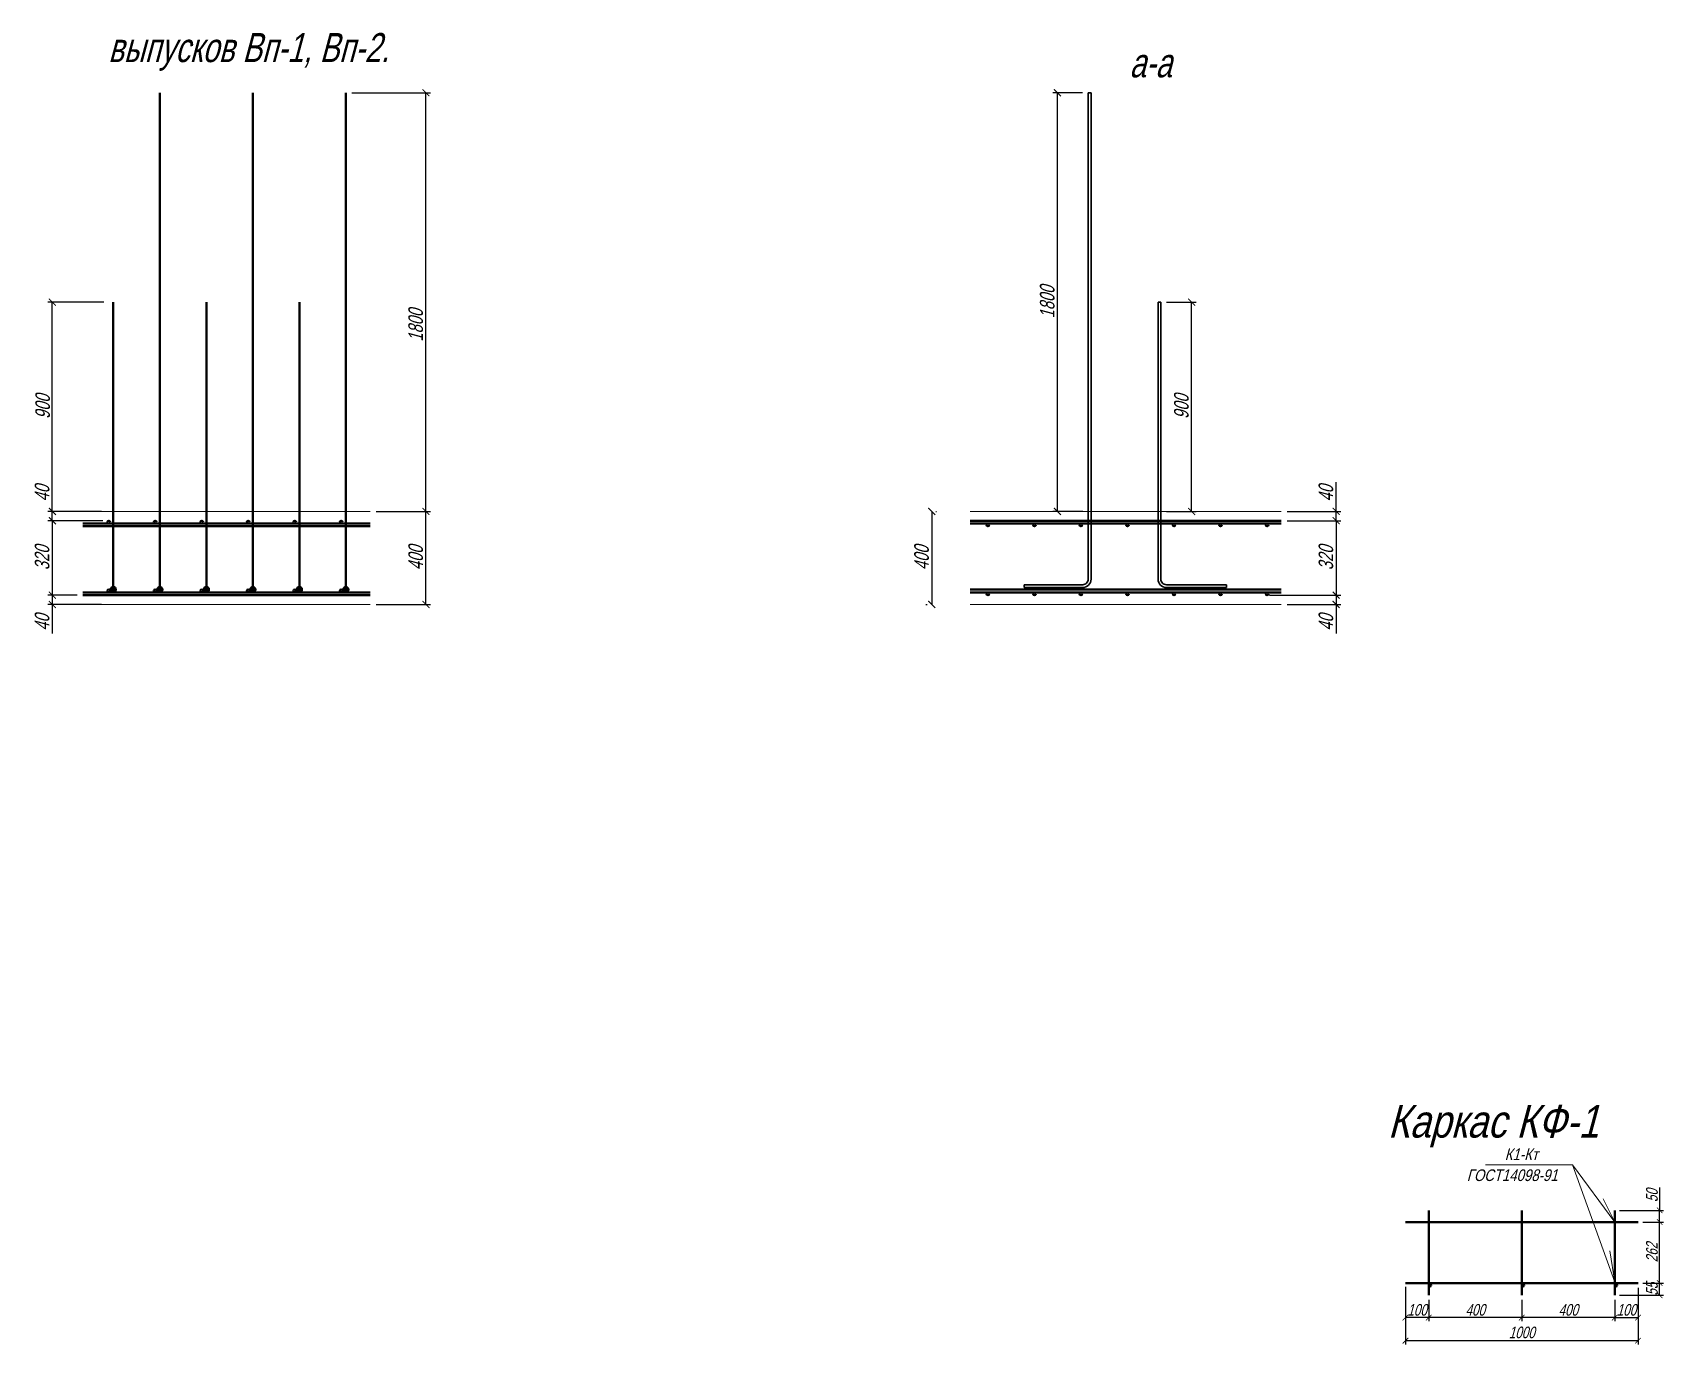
# Model space of a CAD drawing. Header units: millimetres. Extents: x 5929542 to 6152618, y 10240044 to 10382466.
# Drawn here: x 6055559 to 6062570, y 10247985 to 10253624 of the extents above; entities that cross this region are included whole.
import ezdxf
from ezdxf.enums import TextEntityAlignment as Align

# ---------------------------------------------------------------- set-up
doc = ezdxf.new("R2010")
doc.units = ezdxf.units.MM
doc.header["$PDMODE"] = 35
doc.layers.get('Defpoints').update_dxf_attribs({"color": 253})
for name, color, linetype, lineweight in [('арматура', 7, 'Continuous', 40), ('Основная', 7, 'Continuous', 30), ('Построения', 7, 'Continuous', 13), ('Размеры', 172, 'Continuous', 13), ('Текст', 134, 'Continuous', 13), ('Штриховка', 253, 'Continuous', 13)]:
    doc.layers.add(name, color=color, linetype=linetype, lineweight=lineweight)
doc.styles.add('1к1', font='mipgost.shx', dxfattribs={"width": 0.75, "oblique": 15})
doc.styles.add('GOST 2.304', font='mipgost.ttf', dxfattribs={"width": 0.75, "oblique": 15})
doc.dimstyles.new('1k100', dxfattribs={"dimscale": 100, "dimtxt": 2.5, "dimasz": 1.2, "dimexe": 0.8, "dimexo": 1, "dimgap": 0.4, "dimtad": 1, "dimdec": 0, "dimtxsty": 'GOST 2.304', "dimblk": 'ARCHTICK', "dimcen": 2.5, "dimadec": 0, "dimazin": 0, "dimtfac": 1, "dimtdec": 0, "dimtmove": 0, "dimatfit": 3, "dimfxl": 1.25, "dimarcsym": 0})
doc.dimstyles.new('1k20', dxfattribs={"dimscale": 20, "dimtxt": 2.5, "dimasz": 1.2, "dimexe": 0.8, "dimexo": 1, "dimgap": 0.5, "dimtad": 1, "dimdec": 0, "dimtxsty": '1к1', "dimblk": 'ARCHTICK', "dimblk1": 'OBLIQUE', "dimblk2": 'ARCHTICK', "dimcen": 2.5, "dimadec": 0, "dimazin": 0, "dimtfac": 1, "dimtdec": 0, "dimtmove": 0, "dimatfit": 3, "dimfxl": 1.25, "dimarcsym": 0})

# ---------------------------------------------------------------- blocks, each defined once
blk = doc.blocks.new('_ArchTick')
at = {"color": 0, "linetype": 'ByBlock', "const_width": 0.15}
blk.add_lwpolyline([(-0.5, -0.5), (0.5, 0.5)], dxfattribs=at)
blk = doc.blocks.new('*D597')
at = {"layer": 'Defpoints', "color": 0, "transparency": 16777216}
for p in [(6057010.2, 10251565.8), (6057249.5, 10251565.8), (6057010.2, 10251165.8)]:
    blk.add_point(p, dxfattribs=at)
at = {"layer": 'Размеры', "color": 0, "lineweight": -2, "transparency": 16777216}
for p, q in [((6057035.2, 10251565.8), (6057269.5, 10251565.8)), ((6057249.5, 10251165.8), (6057249.5, 10251565.8)), ((6057035.2, 10251165.8), (6057269.5, 10251165.8))]:
    blk.add_line(p, q, dxfattribs=at)
at = {"layer": 'Размеры', "color": 0, "lineweight": -2, "transparency": 16777216, "xscale": 30, "yscale": 30, "zscale": 30}
for p, rotation in [((6057249.5, 10251565.8), 90), ((6057249.5, 10251165.8), 270)]:
    blk.add_blockref('_ArchTick', p, dxfattribs=dict(at, rotation=rotation))
at = {"layer": 'Размеры', "color": 0, "transparency": 16777216, "insert": (6057205.8, 10251365.8), "char_height": 62.5, "attachment_point": 5, "rotation": 90, "style": '1к1'}
blk.add_mtext('400', dxfattribs=at)
blk = doc.blocks.new('*D598')
at = {"layer": 'Defpoints', "color": 0, "transparency": 16777216}
for p in [(6056905.5, 10253365.8), (6057249.5, 10253365.8), (6057010.2, 10251565.8)]:
    blk.add_point(p, dxfattribs=at)
at = {"layer": 'Размеры', "color": 0, "lineweight": -2, "transparency": 16777216}
for p, q in [((6056930.5, 10253365.8), (6057269.5, 10253365.8)), ((6057249.5, 10251565.8), (6057249.5, 10253365.8)), ((6057035.2, 10251565.8), (6057269.5, 10251565.8))]:
    blk.add_line(p, q, dxfattribs=at)
at = {"layer": 'Размеры', "color": 0, "lineweight": -2, "transparency": 16777216, "xscale": 30, "yscale": 30, "zscale": 30}
for p, rotation in [((6057249.5, 10253365.8), 90), ((6057249.5, 10251565.8), 270)]:
    blk.add_blockref('_ArchTick', p, dxfattribs=dict(at, rotation=rotation))
at = {"layer": 'Размеры', "color": 0, "transparency": 16777216, "insert": (6057205.8, 10252365.8), "char_height": 62.5, "attachment_point": 5, "rotation": 90, "style": '1к1'}
blk.add_mtext('1800', dxfattribs=at)
blk = doc.blocks.new('*D599')
at = {"layer": 'Defpoints', "color": 0, "ltscale": 20, "transparency": 16777216}
for p in [(6055643.3, 10252465.5), (6055889.7, 10252465.5), (6055774.9, 10251565.8)]:
    blk.add_point(p, dxfattribs=at)
at = {"layer": 'Размеры', "color": 0, "lineweight": -2, "ltscale": 20, "transparency": 16777216}
for p, q in [((6055864.7, 10252465.5), (6055623.3, 10252465.5)), ((6055643.3, 10251565.8), (6055643.3, 10252465.5)), ((6055749.9, 10251565.8), (6055623.3, 10251565.8))]:
    blk.add_line(p, q, dxfattribs=at)
at = {"layer": 'Размеры', "color": 0, "lineweight": -2, "ltscale": 20, "transparency": 16777216, "xscale": 30, "yscale": 30, "zscale": 30}
for p, rotation in [((6055643.3, 10252465.5), 90), ((6055643.3, 10251565.8), 270)]:
    blk.add_blockref('_ArchTick', p, dxfattribs=dict(at, rotation=rotation))
at = {"layer": 'Размеры', "color": 0, "ltscale": 20, "transparency": 16777216, "insert": (6055602.1, 10252015.6), "char_height": 62.5, "attachment_point": 5, "rotation": 90, "style": 'GOST 2.304'}
blk.add_mtext('900', dxfattribs=at)
blk = doc.blocks.new('*U592')
at = {"layer": 'Штриховка', "ltscale": 50}
h = blk.add_hatch(color=256, dxfattribs=at)
h.dxf.hatch_style = 1
edge = h.paths.add_edge_path()
edge.add_arc((0, 0), 12.5, 0, 360)
at = {"layer": 'Основная', "ltscale": 50}
blk.add_circle((0, 0), 12.5, dxfattribs=at)
blk = doc.blocks.new('*U593')
at = {"layer": 'Текст', "color": 0, "linetype": 'ByBlock', "lineweight": -2, "transparency": 16777216}
for p in [(0, 0), (200, 0), (400, 0), (600, 0), (800, 0), (1000, 0)]:
    blk.add_blockref('*U592', p, dxfattribs=at)
blk = doc.blocks.new('*D601')
at = {"layer": 'Defpoints', "color": 0, "transparency": 16777216}
for p in [(6060409.3, 10252465.8), (6060541.7, 10252465.8), (6060408.3, 10251565.8)]:
    blk.add_point(p, dxfattribs=at)
at = {"layer": 'Размеры', "color": 0, "lineweight": -2, "transparency": 16777216}
for p, q in [((6060434.3, 10252465.8), (6060561.7, 10252465.8)), ((6060541.7, 10251565.8), (6060541.7, 10252465.8)), ((6060433.3, 10251565.8), (6060561.7, 10251565.8))]:
    blk.add_line(p, q, dxfattribs=at)
at = {"layer": 'Размеры', "color": 0, "lineweight": -2, "transparency": 16777216, "xscale": 30, "yscale": 30, "zscale": 30}
for p, rotation in [((6060541.7, 10252465.8), 90), ((6060541.7, 10251565.8), 270)]:
    blk.add_blockref('_ArchTick', p, dxfattribs=dict(at, rotation=rotation))
at = {"layer": 'Размеры', "color": 0, "transparency": 16777216, "insert": (6060498, 10252015.8), "char_height": 62.5, "attachment_point": 5, "rotation": 90, "style": 'GOST 2.304'}
blk.add_mtext('900', dxfattribs=at)
blk = doc.blocks.new('*D594')
at = {"layer": 'Defpoints', "color": 0, "transparency": 16777216}
for p in [(6060926.9, 10251565.9), (6060926.9, 10251525.8), (6061163.2, 10251525.8)]:
    blk.add_point(p, dxfattribs=at)
at = {"layer": 'Размеры', "color": 0, "lineweight": -2, "transparency": 16777216}
for p, q in [((6061163.2, 10251565.9), (6061163.2, 10251691.3)), ((6060951.9, 10251565.9), (6061183.2, 10251565.9)), ((6060951.9, 10251525.8), (6061183.2, 10251525.8)), ((6061163.2, 10251525.8), (6061163.2, 10251565.9))]:
    blk.add_line(p, q, dxfattribs=at)
at = {"layer": 'Размеры', "color": 0, "lineweight": -2, "transparency": 16777216, "xscale": 30, "yscale": 30, "zscale": 30}
for p, rotation in [((6061163.2, 10251565.9), 90), ((6061163.2, 10251525.8), 270)]:
    blk.add_blockref('_ArchTick', p, dxfattribs=dict(at, rotation=rotation))
at = {"layer": 'Размеры', "color": 0, "transparency": 16777216, "insert": (6061119.4, 10251643.6), "char_height": 62.5, "attachment_point": 5, "rotation": 90, "style": '1к1'}
blk.add_mtext('40', dxfattribs=at)
blk = doc.blocks.new('*D595')
at = {"layer": 'Defpoints', "color": 0, "transparency": 16777216}
for p in [(6060926.9, 10251525.8), (6060926.9, 10251205.8), (6061163.2, 10251205.8)]:
    blk.add_point(p, dxfattribs=at)
at = {"layer": 'Размеры', "color": 0, "lineweight": -2, "transparency": 16777216}
for p, q in [((6060951.9, 10251525.8), (6061183.2, 10251525.8)), ((6061163.2, 10251525.8), (6061163.2, 10251205.8)), ((6060951.9, 10251205.8), (6061183.2, 10251205.8))]:
    blk.add_line(p, q, dxfattribs=at)
at = {"layer": 'Размеры', "color": 0, "lineweight": -2, "transparency": 16777216, "xscale": 30, "yscale": 30, "zscale": 30}
for p, rotation in [((6061163.2, 10251525.8), 90), ((6061163.2, 10251205.8), 270)]:
    blk.add_blockref('_ArchTick', p, dxfattribs=dict(at, rotation=rotation))
at = {"layer": 'Размеры', "color": 0, "transparency": 16777216, "insert": (6061119.4, 10251365.8), "char_height": 62.5, "attachment_point": 5, "rotation": 90, "style": '1к1'}
blk.add_mtext('320', dxfattribs=at)
blk = doc.blocks.new('*D596')
at = {"layer": 'Defpoints', "color": 0, "transparency": 16777216}
for p in [(6060851, 10251205.8), (6060926.9, 10251165.8), (6061163.2, 10251165.8)]:
    blk.add_point(p, dxfattribs=at)
at = {"layer": 'Размеры', "color": 0, "lineweight": -2, "transparency": 16777216}
for p, q in [((6060876, 10251205.8), (6061183.2, 10251205.8)), ((6060951.9, 10251165.8), (6061183.2, 10251165.8)), ((6061163.2, 10251205.8), (6061163.2, 10251165.8)), ((6061163.2, 10251165.8), (6061163.2, 10251040.4))]:
    blk.add_line(p, q, dxfattribs=at)
at = {"layer": 'Размеры', "color": 0, "lineweight": -2, "transparency": 16777216, "xscale": 30, "yscale": 30, "zscale": 30}
for p, rotation in [((6061163.2, 10251205.8), 90), ((6061163.2, 10251165.8), 270)]:
    blk.add_blockref('_ArchTick', p, dxfattribs=dict(at, rotation=rotation))
at = {"layer": 'Размеры', "color": 0, "transparency": 16777216, "insert": (6061119.4, 10251088.1), "char_height": 62.5, "attachment_point": 5, "rotation": 90, "style": '1к1'}
blk.add_mtext('40', dxfattribs=at)
blk = doc.blocks.new('*D602')
at = {"layer": 'Defpoints', "color": 0, "transparency": 16777216}
for p in [(6059964.8, 10253365.8), (6060097.3, 10253365.8), (6060098.3, 10251565.8)]:
    blk.add_point(p, dxfattribs=at)
at = {"layer": 'Размеры', "color": 0, "lineweight": -2, "transparency": 16777216}
for p, q in [((6060072.3, 10253365.8), (6059944.8, 10253365.8)), ((6059964.8, 10251565.8), (6059964.8, 10253365.8)), ((6060073.3, 10251565.8), (6059944.8, 10251565.8))]:
    blk.add_line(p, q, dxfattribs=at)
at = {"layer": 'Размеры', "color": 0, "lineweight": -2, "transparency": 16777216, "xscale": 30, "yscale": 30, "zscale": 30}
for p, rotation in [((6059964.8, 10253365.8), 90), ((6059964.8, 10251565.8), 270)]:
    blk.add_blockref('_ArchTick', p, dxfattribs=dict(at, rotation=rotation))
at = {"layer": 'Размеры', "color": 0, "transparency": 16777216, "insert": (6059921.1, 10252465.8), "char_height": 62.5, "attachment_point": 5, "rotation": 90, "style": 'GOST 2.304'}
blk.add_mtext('1800', dxfattribs=at)
blk = doc.blocks.new('*D611')
at = {"layer": 'Defpoints', "color": 0, "ltscale": 20, "transparency": 16777216}
for p in [(6062461.1, 10248248.2), (6062361.1, 10248195.6), (6062461.1, 10248099.7)]:
    blk.add_point(p, dxfattribs=at)
at = {"layer": 'Размеры', "color": 0, "lineweight": -2, "ltscale": 20, "transparency": 16777216}
for p, q in [((6062461.1, 10248228.2), (6062461.1, 10248083.7)), ((6062361.1, 10248175.6), (6062361.1, 10248083.7)), ((6062361.1, 10248099.7), (6062461.1, 10248099.7))]:
    blk.add_line(p, q, dxfattribs=at)
at = {"layer": 'Размеры', "color": 0, "lineweight": -2, "ltscale": 20, "transparency": 16777216, "xscale": 24, "yscale": 24, "zscale": 24, "rotation": 180}
blk.add_blockref('_ArchTick', (6062361.1, 10248099.7), dxfattribs=at)
at = {"layer": 'Размеры', "color": 0, "lineweight": -2, "ltscale": 20, "transparency": 16777216, "xscale": 24, "yscale": 24, "zscale": 24}
blk.add_blockref('_ArchTick', (6062461.1, 10248099.7), dxfattribs=at)
at = {"layer": 'Размеры', "color": 0, "ltscale": 20, "transparency": 16777216, "insert": (6062411.1, 10248132.7), "char_height": 50, "attachment_point": 5, "style": 'GOST 2.304'}
blk.add_mtext('100', dxfattribs=at)
blk = doc.blocks.new('*D612')
at = {"layer": 'Defpoints', "color": 0, "ltscale": 20, "transparency": 16777216}
for p in [(6061461.1, 10248248.2), (6062461.1, 10248248.2), (6062461.1, 10248000.5)]:
    blk.add_point(p, dxfattribs=at)
at = {"layer": 'Размеры', "color": 0, "lineweight": -2, "ltscale": 20, "transparency": 16777216}
for p, q in [((6061461.1, 10248228.2), (6061461.1, 10247984.5)), ((6062461.1, 10248228.2), (6062461.1, 10247984.5)), ((6061461.1, 10248000.5), (6062461.1, 10248000.5))]:
    blk.add_line(p, q, dxfattribs=at)
at = {"layer": 'Размеры', "color": 0, "lineweight": -2, "ltscale": 20, "transparency": 16777216, "xscale": 24, "yscale": 24, "zscale": 24, "rotation": 180}
blk.add_blockref('_ArchTick', (6061461.1, 10248000.5), dxfattribs=at)
at = {"layer": 'Размеры', "color": 0, "lineweight": -2, "ltscale": 20, "transparency": 16777216, "xscale": 24, "yscale": 24, "zscale": 24}
blk.add_blockref('_ArchTick', (6062461.1, 10248000.5), dxfattribs=at)
at = {"layer": 'Размеры', "color": 0, "ltscale": 20, "transparency": 16777216, "insert": (6061961.1, 10248035.5), "char_height": 50, "attachment_point": 5, "style": '1к1'}
blk.add_mtext('1000', dxfattribs=at)
blk = doc.blocks.new('_Oblique')
at = {"color": 0, "linetype": 'ByBlock', "lineweight": -2}
blk.add_line((-0.5, -0.5), (0.5, 0.5), dxfattribs=at)
blk = doc.blocks.new('*D605')
at = {"layer": 'Defpoints', "color": 0, "ltscale": 20, "transparency": 16777216}
for p in [(6061961.1, 10248195.6), (6062361.1, 10248195.6), (6061961.1, 10248099.7)]:
    blk.add_point(p, dxfattribs=at)
at = {"layer": 'Размеры', "color": 0, "lineweight": -2, "ltscale": 20, "transparency": 16777216}
for p, q in [((6061961.1, 10248175.6), (6061961.1, 10248083.7)), ((6062361.1, 10248175.6), (6062361.1, 10248083.7)), ((6062361.1, 10248099.7), (6061961.1, 10248099.7))]:
    blk.add_line(p, q, dxfattribs=at)
at = {"layer": 'Размеры', "color": 0, "lineweight": -2, "ltscale": 20, "transparency": 16777216, "xscale": 24, "yscale": 24, "zscale": 24, "rotation": 180}
blk.add_blockref('_ArchTick', (6061961.1, 10248099.7), dxfattribs=at)
at = {"layer": 'Размеры', "color": 0, "lineweight": -2, "ltscale": 20, "transparency": 16777216, "xscale": 24, "yscale": 24, "zscale": 24}
blk.add_blockref('_ArchTick', (6062361.1, 10248099.7), dxfattribs=at)
at = {"layer": 'Размеры', "color": 0, "ltscale": 20, "transparency": 16777216, "insert": (6062161.1, 10248132.7), "char_height": 50, "attachment_point": 5, "style": 'GOST 2.304'}
blk.add_mtext('400', dxfattribs=at)
blk = doc.blocks.new('*D606')
at = {"layer": 'Defpoints', "color": 0, "ltscale": 20, "transparency": 16777216}
for p in [(6061561.1, 10248195.6), (6061961.1, 10248195.6), (6061561.1, 10248099.7)]:
    blk.add_point(p, dxfattribs=at)
at = {"layer": 'Размеры', "color": 0, "lineweight": -2, "ltscale": 20, "transparency": 16777216}
for p, q in [((6061561.1, 10248175.6), (6061561.1, 10248083.7)), ((6061961.1, 10248175.6), (6061961.1, 10248083.7)), ((6061961.1, 10248099.7), (6061561.1, 10248099.7))]:
    blk.add_line(p, q, dxfattribs=at)
at = {"layer": 'Размеры', "color": 0, "lineweight": -2, "ltscale": 20, "transparency": 16777216, "xscale": 24, "yscale": 24, "zscale": 24, "rotation": 180}
blk.add_blockref('_ArchTick', (6061561.1, 10248099.7), dxfattribs=at)
at = {"layer": 'Размеры', "color": 0, "lineweight": -2, "ltscale": 20, "transparency": 16777216, "xscale": 24, "yscale": 24, "zscale": 24}
blk.add_blockref('_ArchTick', (6061961.1, 10248099.7), dxfattribs=at)
at = {"layer": 'Размеры', "color": 0, "ltscale": 20, "transparency": 16777216, "insert": (6061761.1, 10248132.7), "char_height": 50, "attachment_point": 5, "style": 'GOST 2.304'}
blk.add_mtext('400', dxfattribs=at)
blk = doc.blocks.new('*D607')
at = {"layer": 'Defpoints', "color": 0, "ltscale": 20, "transparency": 16777216}
for p in [(6061461.1, 10248252.2), (6061561.1, 10248195.6), (6061461.1, 10248099.7)]:
    blk.add_point(p, dxfattribs=at)
at = {"layer": 'Размеры', "color": 0, "lineweight": -2, "ltscale": 20, "transparency": 16777216}
for p, q in [((6061461.1, 10248232.2), (6061461.1, 10248083.7)), ((6061561.1, 10248175.6), (6061561.1, 10248083.7)), ((6061561.1, 10248099.7), (6061461.1, 10248099.7))]:
    blk.add_line(p, q, dxfattribs=at)
at = {"layer": 'Размеры', "color": 0, "lineweight": -2, "ltscale": 20, "transparency": 16777216, "xscale": 24, "yscale": 24, "zscale": 24, "rotation": 180}
blk.add_blockref('_ArchTick', (6061461.1, 10248099.7), dxfattribs=at)
at = {"layer": 'Размеры', "color": 0, "lineweight": -2, "ltscale": 20, "transparency": 16777216, "xscale": 24, "yscale": 24, "zscale": 24}
blk.add_blockref('_ArchTick', (6061561.1, 10248099.7), dxfattribs=at)
at = {"layer": 'Размеры', "color": 0, "ltscale": 20, "transparency": 16777216, "insert": (6061511.1, 10248132.7), "char_height": 50, "attachment_point": 5, "style": 'GOST 2.304'}
blk.add_mtext('100', dxfattribs=at)
blk = doc.blocks.new('*D613')
at = {"layer": 'Defpoints', "color": 0, "ltscale": 20, "transparency": 16777216}
for p in [(6062461.1, 10248248.2), (6062554, 10248248.2), (6062361.1, 10248195.6)]:
    blk.add_point(p, dxfattribs=at)
at = {"layer": 'Размеры', "color": 0, "lineweight": -2, "ltscale": 20, "transparency": 16777216}
for p, q in [((6062481.1, 10248248.2), (6062570, 10248248.2)), ((6062554, 10248195.6), (6062554, 10248248.2)), ((6062381.1, 10248195.6), (6062570, 10248195.6))]:
    blk.add_line(p, q, dxfattribs=at)
at = {"layer": 'Размеры', "color": 0, "lineweight": -2, "ltscale": 20, "transparency": 16777216, "xscale": 24, "yscale": 24, "zscale": 24}
for p, rotation in [((6062554, 10248248.2), 90), ((6062554, 10248195.6), 270)]:
    blk.add_blockref('_ArchTick', p, dxfattribs=dict(at, rotation=rotation))
at = {"layer": 'Размеры', "color": 0, "ltscale": 20, "transparency": 16777216, "insert": (6062521, 10248221.9), "char_height": 50, "attachment_point": 5, "rotation": 90, "style": 'GOST 2.304'}
blk.add_mtext('55', dxfattribs=at)
blk = doc.blocks.new('*D614')
at = {"layer": 'Defpoints', "color": 0, "ltscale": 20, "transparency": 16777216}
for p in [(6062461.1, 10248510.5), (6062554, 10248510.5), (6062461.1, 10248248.2)]:
    blk.add_point(p, dxfattribs=at)
at = {"layer": 'Размеры', "color": 0, "lineweight": -2, "ltscale": 20, "transparency": 16777216}
for p, q in [((6062481.1, 10248510.5), (6062570, 10248510.5)), ((6062554, 10248248.2), (6062554, 10248510.5)), ((6062481.1, 10248248.2), (6062570, 10248248.2))]:
    blk.add_line(p, q, dxfattribs=at)
at = {"layer": 'Размеры', "color": 0, "lineweight": -2, "ltscale": 20, "transparency": 16777216, "xscale": 24, "yscale": 24, "zscale": 24}
for p, rotation in [((6062554, 10248510.5), 90), ((6062554, 10248248.2), 270)]:
    blk.add_blockref('_ArchTick', p, dxfattribs=dict(at, rotation=rotation))
at = {"layer": 'Размеры', "color": 0, "ltscale": 20, "transparency": 16777216, "insert": (6062521, 10248379.4), "char_height": 50, "attachment_point": 5, "rotation": 90, "style": 'GOST 2.304'}
blk.add_mtext('262', dxfattribs=at)
blk = doc.blocks.new('*D618')
at = {"layer": 'Defpoints', "color": 0, "ltscale": 20, "transparency": 16777216}
for p in [(6062361.1, 10248560.8), (6062461.1, 10248510.5), (6062554, 10248560.8)]:
    blk.add_point(p, dxfattribs=at)
at = {"layer": 'Размеры', "color": 0, "lineweight": -2, "ltscale": 20, "transparency": 16777216}
for p, q in [((6062554, 10248658.9), (6062554, 10248560.8)), ((6062381.1, 10248560.8), (6062570, 10248560.8)), ((6062481.1, 10248510.5), (6062570, 10248510.5)), ((6062554, 10248510.5), (6062554, 10248560.8))]:
    blk.add_line(p, q, dxfattribs=at)
at = {"layer": 'Размеры', "color": 0, "lineweight": -2, "ltscale": 20, "transparency": 16777216, "xscale": 24, "yscale": 24, "zscale": 24}
for p, rotation in [((6062554, 10248560.8), 90), ((6062554, 10248510.5), 270)]:
    blk.add_blockref('_ArchTick', p, dxfattribs=dict(at, rotation=rotation))
at = {"layer": 'Размеры', "color": 0, "ltscale": 20, "transparency": 16777216, "insert": (6062521, 10248624.1), "char_height": 50, "attachment_point": 5, "rotation": 90, "style": 'GOST 2.304'}
blk.add_mtext('50', dxfattribs=at)
blk = doc.blocks.new('*D645')
at = {"layer": 'Defpoints', "color": 0, "transparency": 16777216}
for p in [(6059417.3, 10251565.8), (6059424.6, 10251165.8), (6059424.6, 10251165.8)]:
    blk.add_point(p, dxfattribs=at)
at = {"layer": 'Размеры', "color": 0, "lineweight": -2, "transparency": 16777216}
for p, q in [((6059424.6, 10251565.8), (6059424.6, 10251165.8)), ((6059442.3, 10251565.8), (6059444.6, 10251565.8)), ((6059399.6, 10251165.8), (6059404.6, 10251165.8))]:
    blk.add_line(p, q, dxfattribs=at)
at = {"layer": 'Размеры', "color": 0, "lineweight": -2, "transparency": 16777216, "xscale": 30, "yscale": 30, "zscale": 30}
for p, rotation in [((6059424.6, 10251565.8), 90), ((6059424.6, 10251165.8), 270)]:
    blk.add_blockref('_ArchTick', p, dxfattribs=dict(at, rotation=rotation))
at = {"layer": 'Размеры', "color": 0, "transparency": 16777216, "insert": (6059380.8, 10251365.8), "char_height": 62.5, "attachment_point": 5, "rotation": 90, "style": 'GOST 2.304'}
blk.add_mtext('400', dxfattribs=at)
blk = doc.blocks.new('*D647')
at = {"layer": 'Defpoints', "color": 0, "transparency": 16777216}
for p in [(6055643.3, 10251525.8), (6055879.6, 10251565.9), (6055885.6, 10251525.8)]:
    blk.add_point(p, dxfattribs=at)
at = {"layer": 'Размеры', "color": 0, "lineweight": -2, "transparency": 16777216}
for p, q in [((6055643.3, 10251565.9), (6055643.3, 10251691.3)), ((6055854.6, 10251565.9), (6055623.3, 10251565.9)), ((6055860.6, 10251525.8), (6055623.3, 10251525.8)), ((6055643.3, 10251525.8), (6055643.3, 10251565.9))]:
    blk.add_line(p, q, dxfattribs=at)
at = {"layer": 'Размеры', "color": 0, "lineweight": -2, "transparency": 16777216, "xscale": 30, "yscale": 30, "zscale": 30}
for p, rotation in [((6055643.3, 10251565.9), 90), ((6055643.3, 10251525.8), 270)]:
    blk.add_blockref('_ArchTick', p, dxfattribs=dict(at, rotation=rotation))
at = {"layer": 'Размеры', "color": 0, "transparency": 16777216, "insert": (6055599.6, 10251643.6), "char_height": 62.5, "attachment_point": 5, "rotation": 90, "style": '1к1'}
blk.add_mtext('40', dxfattribs=at)
blk = doc.blocks.new('*D646')
at = {"layer": 'Defpoints', "color": 0, "transparency": 16777216}
for p in [(6055885.6, 10251525.8), (6055643.3, 10251205.8), (6055774.9, 10251205.8)]:
    blk.add_point(p, dxfattribs=at)
at = {"layer": 'Размеры', "color": 0, "lineweight": -2, "transparency": 16777216}
for p, q in [((6055860.6, 10251525.8), (6055623.3, 10251525.8)), ((6055643.3, 10251525.8), (6055643.3, 10251205.8)), ((6055749.9, 10251205.8), (6055623.3, 10251205.8))]:
    blk.add_line(p, q, dxfattribs=at)
at = {"layer": 'Размеры', "color": 0, "lineweight": -2, "transparency": 16777216, "xscale": 30, "yscale": 30, "zscale": 30}
for p, rotation in [((6055643.3, 10251525.8), 90), ((6055643.3, 10251205.8), 270)]:
    blk.add_blockref('_ArchTick', p, dxfattribs=dict(at, rotation=rotation))
at = {"layer": 'Размеры', "color": 0, "transparency": 16777216, "insert": (6055599.6, 10251365.8), "char_height": 62.5, "attachment_point": 5, "rotation": 90, "style": '1к1'}
blk.add_mtext('320', dxfattribs=at)
blk = doc.blocks.new('*D648')
at = {"layer": 'Defpoints', "color": 0, "transparency": 16777216}
for p in [(6055643.3, 10251165.8), (6055774.9, 10251205.8), (6055879.6, 10251165.8)]:
    blk.add_point(p, dxfattribs=at)
at = {"layer": 'Размеры', "color": 0, "lineweight": -2, "transparency": 16777216}
for p, q in [((6055749.9, 10251205.8), (6055623.3, 10251205.8)), ((6055854.6, 10251165.8), (6055623.3, 10251165.8)), ((6055643.3, 10251205.8), (6055643.3, 10251165.8)), ((6055643.3, 10251165.8), (6055643.3, 10251040.4))]:
    blk.add_line(p, q, dxfattribs=at)
at = {"layer": 'Размеры', "color": 0, "lineweight": -2, "transparency": 16777216, "xscale": 30, "yscale": 30, "zscale": 30}
for p, rotation in [((6055643.3, 10251205.8), 90), ((6055643.3, 10251165.8), 270)]:
    blk.add_blockref('_ArchTick', p, dxfattribs=dict(at, rotation=rotation))
at = {"layer": 'Размеры', "color": 0, "transparency": 16777216, "insert": (6055599.6, 10251088.1), "char_height": 62.5, "attachment_point": 5, "rotation": 90, "style": '1к1'}
blk.add_mtext('40', dxfattribs=at)

msp = doc.modelspace()

# ---------------------------------------------------------------- linework, layer by layer
at = {"layer": 'арматура', "ltscale": 25}
for p, q in [((6056105.52742, 10253365.78645), (6056105.52742, 10251242.77648)), ((6056505.52742, 10253365.78645), (6056505.52742, 10251242.77648)), ((6056905.52742, 10253365.78645), (6056905.52742, 10251242.77648)), ((6055905.52742, 10252465.50105), (6055905.52742, 10251242.77648)), ((6056305.52742, 10252465.50105), (6056305.52742, 10251242.77648)), ((6056705.52742, 10252465.50105), (6056705.52742, 10251242.77648))]:
    msp.add_line(p, q, dxfattribs=at)
at = {"layer": 'арматура', "ltscale": 20}
for p, q in [((6062461.14214, 10248510.52724), (6061461.14214, 10248510.52724)), ((6061561.14214, 10248560.8439), (6061561.14214, 10248195.57924)), ((6061961.14214, 10248560.8439), (6061961.14214, 10248195.57924)), ((6062361.14214, 10248560.8439), (6062361.14214, 10248195.57924)), ((6062461.14214, 10248248.21493), (6061461.14214, 10248248.21493))]:
    msp.add_line(p, q, dxfattribs=at)
at = {"layer": 'арматура', "ltscale": 25}
for points in [[(6055774.85301, 10251513.77648), (6057010.17941, 10251513.77648)], [(6060926.92726, 10251525.77648), (6059589.27385, 10251525.77648)], [(6059589.27385, 10251513.77648), (6060926.92726, 10251513.77648)], [(6057010.17941, 10251501.77648), (6055774.85301, 10251501.77648)], [(6060926.92726, 10251229.77648), (6059589.27385, 10251229.77648)], [(6055774.85301, 10251217.77648), (6057010.17941, 10251217.77648)], [(6057010.17941, 10251205.77648), (6055774.85301, 10251205.77648)], [(6059589.27385, 10251217.77648), (6060926.92726, 10251217.77648)]]:
    msp.add_lwpolyline(points, dxfattribs=at)
for centre in [(6055885.59356, 10251519.77648), (6056085.59356, 10251519.77648), (6056285.59356, 10251519.77648), (6056485.59356, 10251519.77648), (6056685.59356, 10251519.77648), (6056885.59356, 10251519.77648), (6059665.93906, 10251507.77648), (6059865.93906, 10251507.77648), (6060065.93906, 10251507.77648), (6060265.93906, 10251507.77648), (6060465.93906, 10251507.77648), (6060665.93906, 10251507.77648), (6060865.93906, 10251507.77648), (6055885.59356, 10251223.77648), (6056085.59356, 10251223.77648), (6056285.59356, 10251223.77648), (6056485.59356, 10251223.77648), (6056685.59356, 10251223.77648), (6056885.59356, 10251223.77648), (6059665.93906, 10251211.77648), (6059865.93906, 10251211.77648), (6060065.93906, 10251211.77648), (6060265.93906, 10251211.77648), (6060465.93906, 10251211.77648), (6060665.93906, 10251211.77648), (6060865.93906, 10251211.77648)]:
    msp.add_circle(centre, 6, dxfattribs=at)
at = {"layer": 'арматура', "ltscale": 100}
for centre in [(6061566.14214, 10248238.21493), (6061966.14214, 10248238.21493), (6062366.14214, 10248238.21493)]:
    msp.add_circle(centre, 5, dxfattribs=at)
at = {"layer": 'Основная', "ltscale": 25}
for p, q in [((6060097.26824, 10253365.77648), (6060109.26824, 10253365.77648)), ((6060397.26824, 10252465.77648), (6060409.26824, 10252465.77648)), ((6059820.99824, 10251250.58594), (6059820.99824, 10251238.58594)), ((6060691.53824, 10251250.58594), (6060691.53824, 10251238.58594))]:
    msp.add_line(p, q, dxfattribs=at)
for points in [[(6060097.26824, 10251565.77648), (6060097.26824, 10253365.77648)], [(6060109.26824, 10251565.77648), (6060109.26824, 10253365.77648)]]:
    msp.add_lwpolyline(points, dxfattribs=at)
for points in [[(6060691.53824, 10251238.58594), (6060433.26824, 10251238.58594, -0.4142135624), (6060397.26824, 10251274.58594), (6060397.26824, 10251565.77648), (6060397.26824, 10252465.77648)], [(6060691.53824, 10251250.58594), (6060433.26824, 10251250.58594, -0.4142135624), (6060409.26824, 10251274.58594), (6060409.26824, 10251565.77648), (6060409.26824, 10252465.77648)], [(6059820.99824, 10251238.58594), (6060073.26824, 10251238.58594, 0.4142135624), (6060109.26824, 10251274.58594), (6060109.26824, 10251565.77648)], [(6059820.99824, 10251250.58594), (6060073.26824, 10251250.58594, 0.4142135624), (6060097.26824, 10251274.58594), (6060097.26824, 10251565.77648)]]:
    msp.add_lwpolyline(points, format="xyb", dxfattribs=at)
at = {"layer": 'Построения', "ltscale": 25}
for points in [[(6057010.17941, 10251565.77648), (6055774.85301, 10251565.77648)], [(6060926.92726, 10251565.77648), (6059589.27385, 10251565.77648)], [(6055774.85301, 10251165.77648), (6057010.17941, 10251165.77648)], [(6059589.27385, 10251165.77648), (6060926.92726, 10251165.77648)]]:
    msp.add_lwpolyline(points, dxfattribs=at)
at = {"layer": 'Текст'}
for points in [[(6062310.6557, 10248610.53584), (6062361.14214, 10248510.52724), (6062178.70609, 10248756.84052), (6061804.77292, 10248756.84052)], [(6062339.56843, 10248386.86112), (6062361.14214, 10248252.21284), (6062178.70609, 10248756.84052)]]:
    msp.add_lwpolyline(points, dxfattribs=at)

# ---------------------------------------------------------------- block references
msp.add_blockref('*U593', (6055905.52742, 10251230.27648), dxfattribs=at)

# ---------------------------------------------------------------- texts
at = {"layer": 'Текст', "ltscale": 20, "style": 'GOST 2.304', "oblique": 15, "width": 0.75}
for s, p in [('выпусков Вп-1, Вп-2.', (6056486.83978, 10253497.54595)), ('а-а', (6060364.74351, 10253432.15737))]:
    msp.add_text(s, height=125, dxfattribs=at).set_placement(p, align=Align.CENTER)
at = {"layer": 'Текст', "ltscale": 20, "style": 'GOST 2.304', "oblique": 15, "width": 0.85}
msp.add_text('Каркас КФ-1', height=140, dxfattribs=at).set_placement((6062292.31346, 10248873.62295), align=Align.RIGHT)
at = {"layer": 'Текст', "style": 'GOST 2.304', "oblique": 15, "width": 0.85}
msp.add_text('К1-Кт', height=50, dxfattribs=at).set_placement((6062030.67038, 10248776.84052), align=Align.RIGHT)
msp.add_text('ГОСТ14098-91', height=50, dxfattribs=at).set_placement((6062115.67038, 10248736.84052), align=Align.TOP_RIGHT)

# ---------------------------------------------------------------- dimensions: what is measured, and where the dimension line sits
at = {"layer": 'Размеры'}
for base, p1, p2, override, picture, middle in [((6057249.53822, 10253365.78645), (6057010.17941, 10251565.77648), (6056905.52742, 10253365.78645), {"dimscale": 25, "dimlfac": 1, "dimtxsty": '1к1', "dimblk1": 'ArchTick', "dimblk2": 'ArchTick', "dimsah": 1, "dimtmove": 1, "dimtolj": 0}, '*D598', (6057249.53822, 10252365.78146)), ((6055643.30793, 10251525.77648), (6055879.55612, 10251565.93291), (6055885.59356, 10251525.77648), {"dimscale": 25, "dimlfac": 1, "dimtxsty": '1к1', "dimblk1": 'ArchTick', "dimblk2": 'ArchTick', "dimsah": 1, "dimtolj": 0}, '*D647', (6055643.30793, 10251643.60878)), ((6061163.17544, 10251525.77648), (6060926.92726, 10251565.93291), (6060926.92726, 10251525.77648), {"dimscale": 25, "dimlfac": 1, "dimtxsty": '1к1', "dimblk1": 'ArchTick', "dimblk2": 'ArchTick', "dimsah": 1, "dimtolj": 0}, '*D594', (6061163.17544, 10251643.60878))]:
    dim = msp.add_linear_dim(base=base, p1=p1, p2=p2, angle=90, dimstyle='1k20', override=override, dxfattribs=at)
    dim.commit()
    dim.dimension.update_dxf_attribs({"geometry": picture, "text_midpoint": middle, "dimtype": 160})
for base, p1, p2, override, picture, middle in [((6059964.81576, 10253365.77648), (6060098.26824, 10251565.77648), (6060097.26824, 10253365.77648), {"dimscale": 25, "dimlfac": 1, "dimtxsty": 'GOST 2.304', "dimblk1": 'ArchTick', "dimblk2": 'ArchTick', "dimsah": 1, "dimtmove": 0, "dimtolj": 0}, '*D602', (6059921.06576, 10252465.77648)), ((6060541.72073, 10252465.77648), (6060408.26824, 10251565.77648), (6060409.26824, 10252465.77648), {"dimscale": 25, "dimlfac": 1, "dimtxsty": 'GOST 2.304', "dimblk1": 'ArchTick', "dimblk2": 'ArchTick', "dimsah": 1, "dimtmove": 0, "dimtolj": 0}, '*D601', (6060497.97073, 10252015.77648)), ((6057249.53822, 10251565.77648), (6057010.17941, 10251165.77648), (6057010.17941, 10251565.77648), {"dimscale": 25, "dimlfac": 1, "dimtxsty": '1к1', "dimblk1": 'ArchTick', "dimblk2": 'ArchTick', "dimsah": 1, "dimtolj": 0}, '*D597', (6057205.78822, 10251365.77648)), ((6059424.59713, 10251165.77648), (6059417.28637, 10251565.77648), (6059424.59713, 10251165.77648), {"dimscale": 25, "dimlfac": 1, "dimtxsty": 'GOST 2.304', "dimblk1": 'ArchTick', "dimblk2": 'ArchTick', "dimsah": 1, "dimtolj": 0}, '*D645', (6059380.84713, 10251365.77648)), ((6055643.30793, 10251205.77648), (6055885.59356, 10251525.77648), (6055774.85301, 10251205.77648), {"dimscale": 25, "dimlfac": 1, "dimtxsty": '1к1', "dimblk1": 'ArchTick', "dimblk2": 'ArchTick', "dimsah": 1, "dimtolj": 0}, '*D646', (6055599.55793, 10251365.77648)), ((6061163.17544, 10251205.77648), (6060926.92726, 10251525.77648), (6060926.92726, 10251205.77648), {"dimscale": 25, "dimlfac": 1, "dimtxsty": '1к1', "dimblk1": 'ArchTick', "dimblk2": 'ArchTick', "dimsah": 1, "dimtolj": 0}, '*D595', (6061119.42544, 10251365.77648)), ((6055643.30793, 10251165.77648), (6055774.85301, 10251205.77648), (6055879.55612, 10251165.77648), {"dimscale": 25, "dimlfac": 1, "dimtxsty": '1к1', "dimblk1": 'ArchTick', "dimblk2": 'ArchTick', "dimsah": 1, "dimtolj": 0}, '*D648', (6055599.55793, 10251088.10061)), ((6061163.17544, 10251165.77648), (6060850.98389, 10251205.77648), (6060926.92726, 10251165.77648), {"dimscale": 25, "dimlfac": 1, "dimtxsty": '1к1', "dimblk1": 'ArchTick', "dimblk2": 'ArchTick', "dimsah": 1, "dimtolj": 0}, '*D596', (6061119.42544, 10251088.10061))]:
    dim = msp.add_linear_dim(base=base, p1=p1, p2=p2, angle=90, dimstyle='1k20', override=override, dxfattribs=at)
    dim.commit()
    dim.dimension.update_dxf_attribs({"geometry": picture, "text_midpoint": middle})
at = {"layer": 'Размеры', "ltscale": 20}
for base, p1, p2, override, picture, middle in [((6055643.30793, 10252465.50105), (6055774.85301, 10251565.77648), (6055889.65046, 10252465.50105), {"dimscale": 25, "dimlfac": 1, "dimtxsty": 'GOST 2.304', "dimblk1": 'ArchTick', "dimblk2": 'ArchTick', "dimsah": 1, "dimtolj": 0}, '*D599', (6055602.05793, 10252015.63877)), ((6062553.99268, 10248510.52724), (6062461.14214, 10248248.21493), (6062461.14214, 10248510.52724), {"dimscale": 20, "dimtmove": 1}, '*D614', (6062520.99268, 10248379.37109))]:
    dim = msp.add_linear_dim(base=base, p1=p1, p2=p2, angle=90, dimstyle='1k100', override=override, dxfattribs=at)
    dim.commit()
    dim.dimension.update_dxf_attribs({"geometry": picture, "text_midpoint": middle})
dim = msp.add_linear_dim(base=(6062553.99268, 10248560.8439), p1=(6062461.14214, 10248510.52724), p2=(6062361.14214, 10248560.8439), angle=90, dimstyle='1k100', override={"dimscale": 20, "dimtmove": 1}, dxfattribs=at)
dim.commit()
dim.dimension.update_dxf_attribs({"geometry": '*D618', "text_midpoint": (6062557.01034, 10248624.07853), "dimtype": 160})
for base, p1, p2, override, picture, middle in [((6061461.14214, 10248099.66491), (6061561.14214, 10248195.57924), (6061461.14214, 10248252.21284), {"dimscale": 20, "dimtmove": 1}, '*D607', (6061511.14214, 10248132.66491)), ((6062461.14214, 10248099.66491), (6062361.14214, 10248195.57924), (6062461.14214, 10248248.21493), {"dimscale": 20, "dimlfac": 1, "dimtxsty": 'GOST 2.304', "dimblk1": 'ArchTick', "dimblk2": 'ArchTick', "dimsah": 1, "dimtmove": 0, "dimtolj": 0}, '*D611', (6062411.14214, 10248132.66491)), ((6061561.14214, 10248099.66491), (6061961.14214, 10248195.57924), (6061561.14214, 10248195.57924), {"dimscale": 20, "dimtmove": 1}, '*D606', (6061761.14214, 10248132.66491)), ((6061961.14214, 10248099.66491), (6062361.14214, 10248195.57924), (6061961.14214, 10248195.57924), {"dimscale": 20, "dimtmove": 1}, '*D605', (6062161.14214, 10248132.66491))]:
    dim = msp.add_linear_dim(base=base, p1=p1, p2=p2, dimstyle='1k100', override=override, dxfattribs=at)
    dim.commit()
    dim.dimension.update_dxf_attribs({"geometry": picture, "text_midpoint": middle})
dim = msp.add_linear_dim(base=(6062461.14214, 10248000.51196), p1=(6061461.14214, 10248248.21493), p2=(6062461.14214, 10248248.21493), dimstyle='1k20', dxfattribs=at)
dim.commit()
dim.dimension.update_dxf_attribs({"geometry": '*D612', "text_midpoint": (6061961.14214, 10248035.51196)})
dim = msp.add_linear_dim(base=(6062553.99268, 10248248.21493), p1=(6062361.14214, 10248195.57924), p2=(6062461.14214, 10248248.21493), angle=90, text='55', dimstyle='1k100', override={"dimscale": 20, "dimlfac": 1, "dimtxsty": 'GOST 2.304', "dimblk1": 'ArchTick', "dimblk2": 'ArchTick', "dimsah": 1, "dimtolj": 0}, dxfattribs=at)
dim.commit()
dim.dimension.update_dxf_attribs({"geometry": '*D613', "text_midpoint": (6062553.99268, 10248221.89709), "dimtype": 160})

doc.saveas('drawing.dxf')
